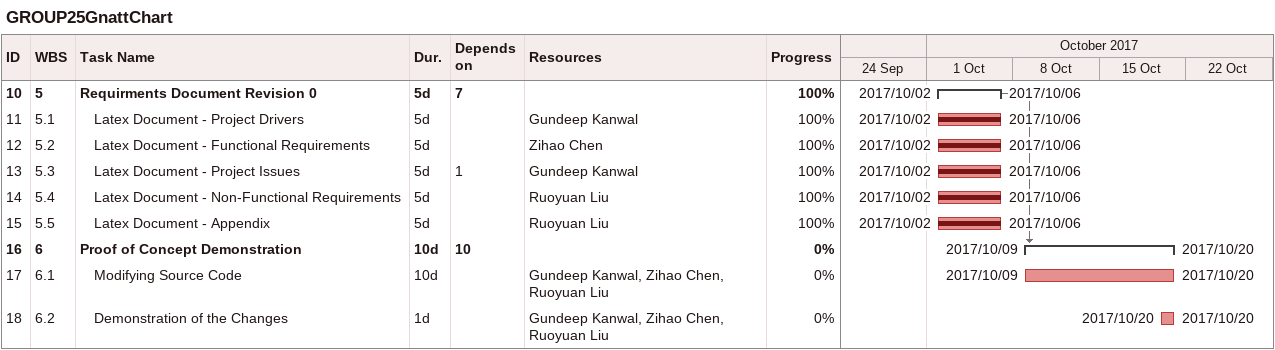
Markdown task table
GROUP25GnattChart

| ID | WBS | Task | Duration | Start | Finish | Predecessors | Resources | % complete |
|---|---|---|---|---|---|---|---|---|
| 10 | 5 | **Requirments Document Revision 0** | 5d | 2017-10-02 | 2017-10-06 | 7 |  | 100 |
| 11 | 5.1 | Latex Document - Project Drivers | 5d | 2017-10-02 | 2017-10-06 |  | Gundeep Kanwal | 100 |
| 12 | 5.2 | Latex Document - Functional Requirements | 5d | 2017-10-02 | 2017-10-06 |  | Zihao Chen | 100 |
| 13 | 5.3 | Latex Document - Project Issues | 5d | 2017-10-02 | 2017-10-06 | 1 | Gundeep Kanwal | 100 |
| 14 | 5.4 | Latex Document - Non-Functional Requirements | 5d | 2017-10-02 | 2017-10-06 |  | Ruoyuan Liu | 100 |
| 15 | 5.5 | Latex Document - Appendix | 5d | 2017-10-02 | 2017-10-06 |  | Ruoyuan Liu | 100 |
| 16 | 6 | **Proof of Concept Demonstration** | 10d | 2017-10-09 | 2017-10-20 | 10 |  | 0 |
| 17 | 6.1 | Modifying Source Code | 10d | 2017-10-09 | 2017-10-20 |  | Gundeep Kanwal, Zihao Chen, Ruoyuan Liu | 0 |
| 18 | 6.2 | Demonstration of the Changes | 1d | 2017-10-20 | 2017-10-20 |  | Gundeep Kanwal, Zihao Chen, Ruoyuan Liu | 0 |
